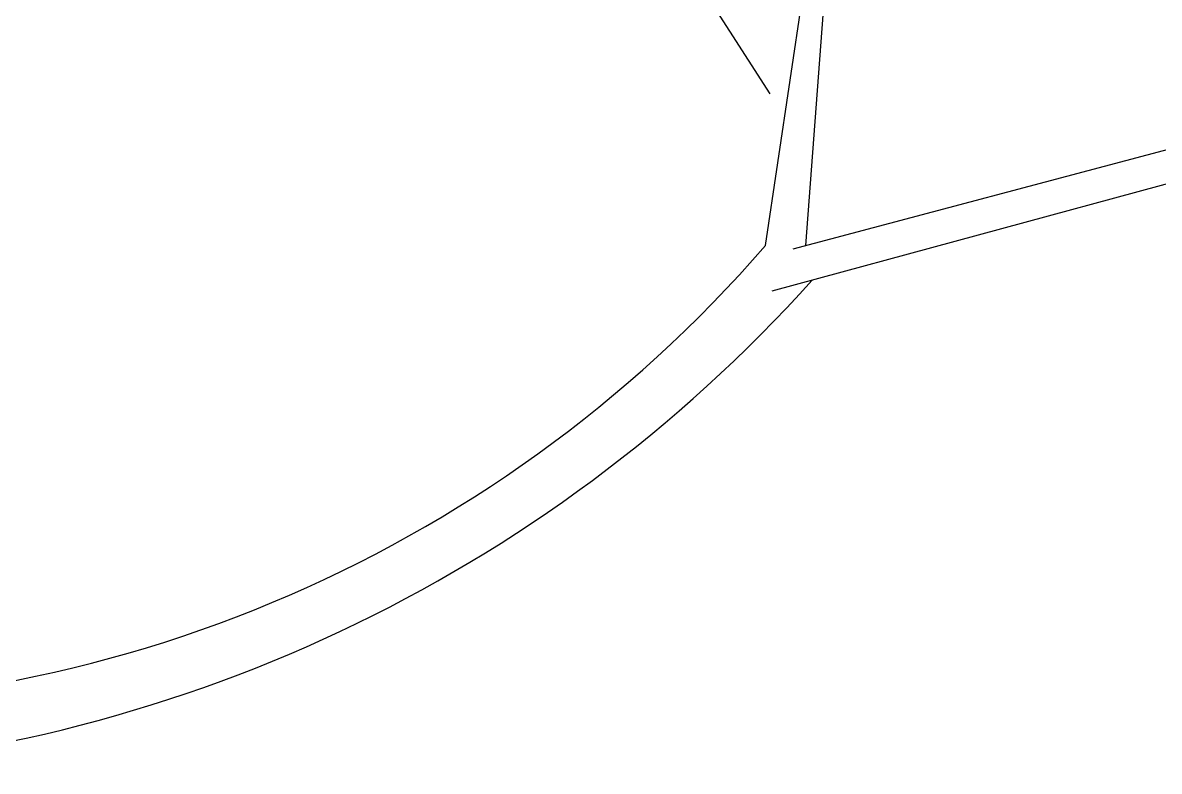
# Model space of a CAD drawing. Header units: millimetres. Extents: x 228.39 to 232.01, y 86.87 to 92.76.
# Drawn here: x 230.379 to 231.024, y 89.522 to 89.947 of the extents above; entities that cross this region are included whole.
import ezdxf

# ---------------------------------------------------------------- set-up
doc = ezdxf.new("R2010")
doc.units = ezdxf.units.MM
doc.layers.add('CauleArvore', color=253, linetype='Continuous')

msp = doc.modelspace()

# ---------------------------------------------------------------- linework, layer by layer
at = {"layer": 'CauleArvore'}
for p, q in [((230.82298, 89.82085), (230.84584, 90.12341)), ((230.80013, 89.82091), (230.83986, 90.0876)), ((230.80287, 89.90697), (230.74423, 89.99806)), ((230.81596, 89.81898), (231.17457, 89.91449)), ((230.804, 89.79511), (231.19848, 89.90255))]:
    msp.add_line(p, q, dxfattribs=at)
for centre, radius, start, end in [((230.22945, 90.31469), 0.75465, 266.15803, 319.13225), ((230.20041, 90.36312), 0.84133, 272.28362, 318.10091)]:
    msp.add_arc(centre, radius, start, end, dxfattribs=at)

doc.saveas('drawing.dxf')
